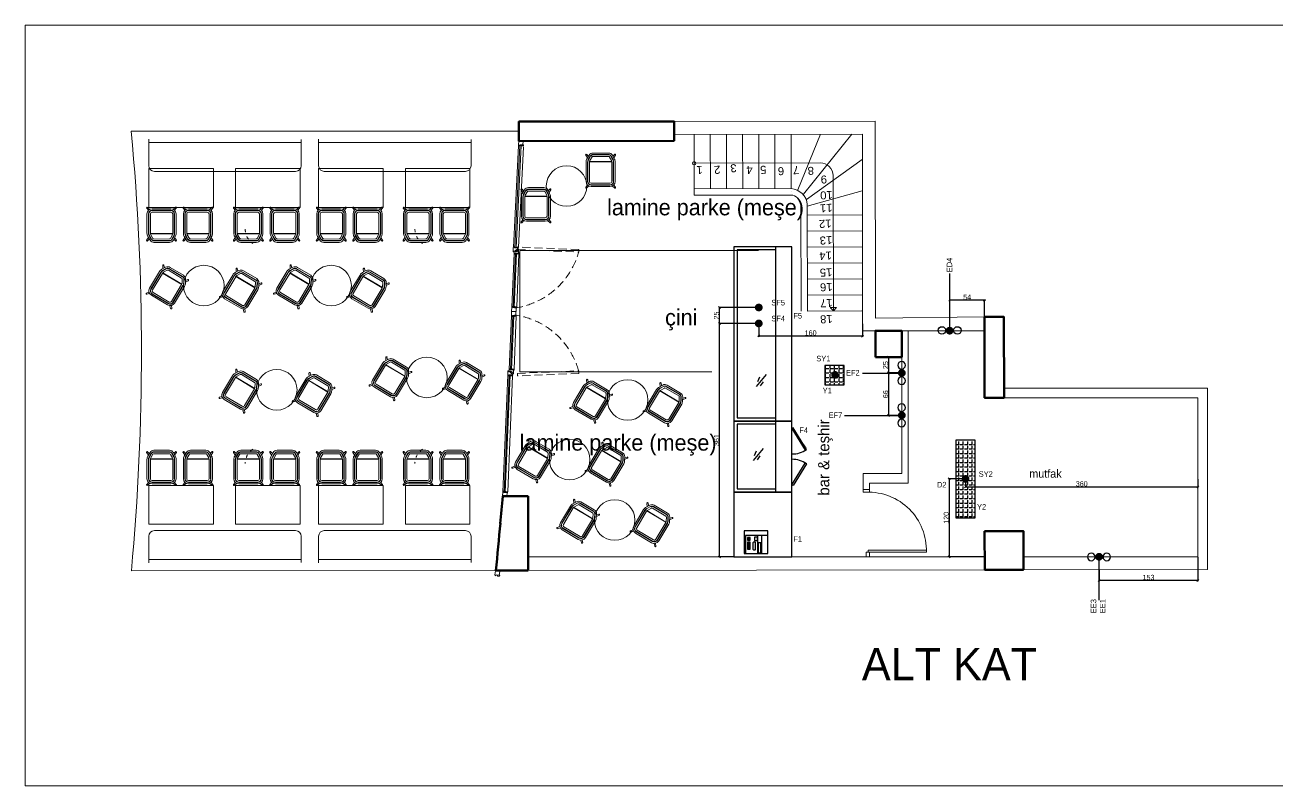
# Model space of a CAD drawing. Header units: millimetres. Extents: x 280 to 14881, y -4087 to -2041.
# Drawn here: x 10073 to 12012, y -3219 to -2041 of the extents above; entities that cross this region are included whole.
import ezdxf
from ezdxf.enums import TextEntityAlignment as Align

# ---------------------------------------------------------------- set-up
doc = ezdxf.new("R2010")
doc.units = ezdxf.units.MM
for name, pattern in [('ACAD_ISO03W100', [30, 12, -18]), ('ACAD_ISO07W100', [3.5, 0.5, -3]), ('DASHDOT', [25.4, 12.7, -6.35, 0, -6.35]), ('DASHED', [0.75, 0.5, -0.25])]:
    doc.linetypes.add(name, pattern=pattern)
doc.layers.get('Defpoints').update_dxf_attribs({"lineweight": 18})
for name, color, linetype, lineweight in [('dog-pen', 150, 'Continuous', 5), ('duvar2', 234, 'Continuous', 0), ('kapı açılış', 251, 'ACAD_ISO07W100', 0), ('kolon', 105, 'Continuous', 50), ('korkuluk', 34, 'Continuous', 5), ('merdiven', 8, 'Continuous', 5), ('merdiven izdüşüm', 8, 'ACAD_ISO03W100', 5), ('PAGE-MOBİLYA İNCE', 59, 'Continuous', 18), ('PAGE-MOBİLYA ORTA', 28, 'Continuous', 25), ('pen-gor', 4, 'Continuous', 5), ('YAZI', 9, 'Continuous', 18)]:
    doc.layers.add(name, color=color, linetype=linetype, lineweight=lineweight)
for name, color, linetype in [('S2000-002 Çizgi', 7, 'Continuous'), ('S2000-019 Su Tes İşaretler', 5, 'Continuous'), ('SIH', 4, 'Continuous'), ('SU', 152, 'Continuous'), ('wall', 4, 'Continuous')]:
    doc.layers.add(name, color=color, linetype=linetype)
doc.styles.add('DDG Dimensions', font='arial.ttf')
doc.styles.add('TAKSİM', font='GOTHIC.TTF', dxfattribs={"height": 20})
doc.dimstyles.new('OLCU50', dxfattribs={"dimtxt": 8, "dimasz": 3, "dimexe": 1.25, "dimexo": 0.625, "dimtad": 1, "dimdec": 0, "dimtxsty": 'Standard', "dimblk": 'OBLIQUE', "dimcen": 2.5, "dimclrd": 256, "dimclre": 251, "dimclrt": 25, "dimadec": 0, "dimazin": 0, "dimtfac": 1, "dimtdec": 0, "dimtmove": 0, "dimatfit": 3, "dimldrblk": 'OBLIQUE', "dimfxl": 1, "dimarcsym": 0})

# ---------------------------------------------------------------- blocks, each defined once
blk = doc.blocks.new('bar taburesi plan re')
at = {"color": 0, "linetype": 'ByBlock'}
for p, q in [((-23.6, 0.9), (-21.1, -2.3)), ((-19.3, -0.9, 11.1), (-22.1, 2.1)), ((13.7, 0), (-15.3, 0)), ((17.7, -0.8, 11), (20.6, 2.1)), ((22.1, 0.9), (19.5, -2.3)), ((-23.3, -8), (-23.3, -37.9)), ((-21, -8), (-21, -37.9)), ((-20.5, -8), (-20.5, -37.9)), ((-18, -8), (-18, -37.9)), ((13.7, -2.3), (-15.3, -2.3)), ((13.7, -2.8), (-15.3, -2.8)), ((13.7, -5.2), (-15.3, -5.2)), ((16.5, -38.2), (16.5, -8)), ((18.9, -38.2), (18.9, -8)), ((19.4, -38.2), (19.4, -8)), ((21.7, -38.2), (21.7, -8)), ((-18, -38.5), (16.4, -38.5)), ((-23.8, -48.6), (-21.1, -44.6)), ((-19.8, -47), (-22.3, -49.8)), ((-21.9, -43), (-18.6, -48.6)), ((-19.9, -41.9), (-16.6, -47.4)), ((-19.5, -41.6), (-16.2, -47.2)), ((-18, -38.9), (16.4, -38.9)), ((-17.3, -40.3), (-14, -45.9)), ((11.4, -46.7), (-12.5, -46.8)), ((11.4, -49.2), (-12.5, -49.2)), ((11.4, -49.7), (-12.5, -49.7)), ((11.4, -52), (-12.5, -52)), ((12.9, -45.8), (16, -40.2)), ((15.1, -47.1), (18.2, -41.5)), ((15.5, -47.3), (18.6, -41.7)), ((17.5, -48.4), (20.4, -43.1)), ((18.3, -47), (20.8, -49.8)), ((22.3, -48.6), (19.5, -44.7))]:
    blk.add_line(p, q, dxfattribs=at)
for centre, radius, start, end in [((-22.9, 1.5), 0.957, 38.086, 218.0835), ((-15.3, -8), 8, 90, 180), ((13.7, -8), 8, 0, 90), ((21.3, 1.5, 0), 0.954, 321.751, 141.9472), ((-15.3, -8), 5.71, 90, 180), ((-15.3, -8), 5.24, 90, 180), ((-15.3, -8), 2.75, 90, 180), ((13.7, -8), 5.71, 0, 90), ((13.7, -8), 5.24, 0, 90), ((13.7, -8), 2.75, 0, 90), ((-13.3, -37.9), 10, 180, 210.7222), ((-13.3, -37.9), 7.71, 180, 210.7222), ((-13.3, -37.9), 7.24, 180, 210.7222), ((-13.3, -37.9), 4.75, 180, 210.7222), ((11.7, -38.2), 4.75, 330.9098, 0), ((11.7, -38.2), 7.24, 330.9098, 0), ((11.7, -38.2), 7.71, 330.9098, 0), ((11.7, -38.2), 10, 330.9098, 0), ((-23, -49.2), 0.98, 145.311, 318.9999), ((-12.5, -45), 7, 210.7222, 270.024), ((-12.5, -45), 4.71, 210.7222, 270.024), ((-12.5, -45), 4.24, 210.7222, 270.024), ((-12.5, -45), 1.75, 210.7222, 270.024), ((11.4, -45), 1.75, 270.024, 330.9098), ((11.4, -45), 4.24, 270.024, 330.9098), ((11.4, -45), 4.71, 270.024, 330.9098), ((11.4, -45), 7, 270.024, 330.9098), ((21.5, -49.2), 0.98, 221.0001, 34.689)]:
    blk.add_arc(centre, radius, start, end, dxfattribs=at)
blk = doc.blocks.new('A$C290C7E64')
at = {"layer": 'S2000-002 Çizgi'}
for points in [[(0, 0), (35, 0), (35, 37), (0, 37)], [(7, 2), (35, 2), (35, 37), (7, 37)], [(9.6, 16), (14.7, 16), (14.7, 20.6), (9.6, 20.6)], [(18.6, 21.8), (33.8, 21.8), (33.8, 26), (18.6, 26)], [(10.3, 8.2), (11.3, 8.2), (11.3, 9.2), (10.3, 9.2)], [(10.3, 7.2), (11.3, 7.2), (11.3, 8.2), (10.3, 8.2)], [(10.3, 6.2), (11.3, 6.2), (11.3, 7.2), (10.3, 7.2)], [(10.3, 5.2), (11.3, 5.2), (11.3, 6.2), (10.3, 6.2)], [(11.3, 8.2), (12.3, 8.2), (12.3, 9.2), (11.3, 9.2)], [(11.3, 7.2), (12.3, 7.2), (12.3, 8.2), (11.3, 8.2)], [(11.3, 6.2), (12.3, 6.2), (12.3, 7.2), (11.3, 7.2)], [(11.3, 5.2), (12.3, 5.2), (12.3, 6.2), (11.3, 6.2)], [(12.3, 8.2), (13.3, 8.2), (13.3, 9.2), (12.3, 9.2)], [(12.3, 7.2), (13.3, 7.2), (13.3, 8.2), (12.3, 8.2)], [(12.3, 6.2), (13.3, 6.2), (13.3, 7.2), (12.3, 7.2)], [(12.3, 5.2), (13.3, 5.2), (13.3, 6.2), (12.3, 6.2)], [(13.3, 8.2), (14.3, 8.2), (14.3, 9.2), (13.3, 9.2)], [(13.3, 7.2), (14.3, 7.2), (14.3, 8.2), (13.3, 8.2)], [(13.3, 6.2), (14.3, 6.2), (14.3, 7.2), (13.3, 7.2)], [(13.3, 5.2), (14.3, 5.2), (14.3, 6.2), (13.3, 6.2)], [(17.4, 8.2), (18.4, 8.2), (18.4, 9.2), (17.4, 9.2)], [(17.4, 7.2), (18.4, 7.2), (18.4, 8.2), (17.4, 8.2)], [(17.4, 6.2), (18.4, 6.2), (18.4, 7.2), (17.4, 7.2)], [(17.4, 5.2), (18.4, 5.2), (18.4, 6.2), (17.4, 6.2)], [(18.4, 8.2), (19.4, 8.2), (19.4, 9.2), (18.4, 9.2)], [(18.4, 7.2), (19.4, 7.2), (19.4, 8.2), (18.4, 8.2)], [(18.4, 6.2), (19.4, 6.2), (19.4, 7.2), (18.4, 7.2)], [(18.4, 5.2), (19.4, 5.2), (19.4, 6.2), (18.4, 6.2)], [(19.4, 8.2), (20.4, 8.2), (20.4, 9.2), (19.4, 9.2)], [(19.4, 7.2), (20.4, 7.2), (20.4, 8.2), (19.4, 8.2)], [(19.4, 6.2), (20.4, 6.2), (20.4, 7.2), (19.4, 7.2)], [(19.4, 5.2), (20.4, 5.2), (20.4, 6.2), (19.4, 6.2)], [(20.4, 8.2), (21.4, 8.2), (21.4, 9.2), (20.4, 9.2)], [(20.4, 7.2), (21.4, 7.2), (21.4, 8.2), (20.4, 8.2)], [(20.4, 6.2), (21.4, 6.2), (21.4, 7.2), (20.4, 7.2)], [(20.4, 5.2), (21.4, 5.2), (21.4, 6.2), (20.4, 6.2)], [(21.4, 8.2), (22.4, 8.2), (22.4, 9.2), (21.4, 9.2)], [(21.4, 7.2), (22.4, 7.2), (22.4, 8.2), (21.4, 8.2)], [(21.4, 6.2), (22.4, 6.2), (22.4, 7.2), (21.4, 7.2)], [(21.4, 5.2), (22.4, 5.2), (22.4, 6.2), (21.4, 6.2)], [(22.4, 8.2), (23.4, 8.2), (23.4, 9.2), (22.4, 9.2)], [(22.4, 7.2), (23.4, 7.2), (23.4, 8.2), (22.4, 8.2)], [(22.4, 6.2), (23.4, 6.2), (23.4, 7.2), (22.4, 7.2)], [(22.4, 5.2), (23.4, 5.2), (23.4, 6.2), (22.4, 6.2)], [(23.4, 8.2), (24.4, 8.2), (24.4, 9.2), (23.4, 9.2)], [(23.4, 7.2), (24.4, 7.2), (24.4, 8.2), (23.4, 8.2)], [(23.4, 6.2), (24.4, 6.2), (24.4, 7.2), (23.4, 7.2)], [(23.4, 5.2), (24.4, 5.2), (24.4, 6.2), (23.4, 6.2)], [(24.4, 8.2), (25.4, 8.2), (25.4, 9.2), (24.4, 9.2)], [(24.4, 7.2), (25.4, 7.2), (25.4, 8.2), (24.4, 8.2)], [(24.4, 6.2), (25.4, 6.2), (25.4, 7.2), (24.4, 7.2)], [(24.4, 5.2), (25.4, 5.2), (25.4, 6.2), (24.4, 6.2)], [(25.4, 8.2), (26.4, 8.2), (26.4, 9.2), (25.4, 9.2)], [(25.4, 7.2), (26.4, 7.2), (26.4, 8.2), (25.4, 8.2)], [(25.4, 6.2), (26.4, 6.2), (26.4, 7.2), (25.4, 7.2)], [(25.4, 5.2), (26.4, 5.2), (26.4, 6.2), (25.4, 6.2)], [(26.4, 8.2), (27.4, 8.2), (27.4, 9.2), (26.4, 9.2)], [(26.4, 7.2), (27.4, 7.2), (27.4, 8.2), (26.4, 8.2)], [(26.4, 6.2), (27.4, 6.2), (27.4, 7.2), (26.4, 7.2)], [(26.4, 5.2), (27.4, 5.2), (27.4, 6.2), (26.4, 6.2)], [(27.4, 8.2), (28.4, 8.2), (28.4, 9.2), (27.4, 9.2)], [(27.4, 7.2), (28.4, 7.2), (28.4, 8.2), (27.4, 8.2)], [(27.4, 6.2), (28.4, 6.2), (28.4, 7.2), (27.4, 7.2)], [(27.4, 5.2), (28.4, 5.2), (28.4, 6.2), (27.4, 6.2)]]:
    blk.add_lwpolyline(points, close=True, dxfattribs=at)
for points in [[(7, 27.2), (35, 27.2)], [(7, 20.6), (35, 20.6)]]:
    blk.add_lwpolyline(points, dxfattribs=at)
blk.add_lwpolyline([(18.7, 13.6), (27.6, 13.6, 0.414214), (29.1, 15.1), (29.1, 16.4, 0.414214), (27.6, 17.9), (18.7, 17.9, 0.414214), (17.2, 16.4), (17.2, 15.1, 0.414214)], format="xyb", close=True, dxfattribs=at)
blk = doc.blocks.new('A$C7E7D3E18')
at = {"layer": 'SIH', "linetype": 'Continuous', "const_width": 6}
blk.add_lwpolyline([(3, 6, 1), (9, 6, 1)], format="xyb", close=True, dxfattribs=at)
blk = doc.blocks.new('A$C6E87713E')
at = {"layer": 'S2000-019 Su Tes İşaretler'}
for centre in [(5.9, 6.3), (29.9, 6.3)]:
    blk.add_circle(centre, 5.89, dxfattribs=at)
blk.add_blockref('A$C7E7D3E18', (11.9, 0))
blk = doc.blocks.new('_Oblique')
at = {"color": 0, "linetype": 'ByBlock', "lineweight": -2}
blk.add_line((-0.5, -0.5), (0.5, 0.5), dxfattribs=at)
blk = doc.blocks.new('*D67')
at = {"color": 251, "lineweight": -2, "transparency": 16777216}
for p, q in [((11208.7, -2503.4), (11208.7, -2523.5)), ((11369.1, -2503.4), (11369.1, -2523.5))]:
    blk.add_line(p, q, dxfattribs=at)
at = {"lineweight": -2, "transparency": 16777216}
blk.add_line((11208.7, -2522.2), (11369.1, -2522.2), dxfattribs=at)
at = {"layer": 'Defpoints', "color": 0, "transparency": 16777216}
for p in [(11208.7, -2502.8), (11369.1, -2502.8), (11369.1, -2522.2)]:
    blk.add_point(p, dxfattribs=at)
at = {"lineweight": -2, "transparency": 16777216, "xscale": 3, "yscale": 3, "zscale": 3, "rotation": 180}
blk.add_blockref('_Oblique', (11208.7, -2522.2), dxfattribs=at)
at = {"lineweight": -2, "transparency": 16777216, "xscale": 3, "yscale": 3, "zscale": 3}
blk.add_blockref('_Oblique', (11369.1, -2522.2), dxfattribs=at)
at = {"color": 25, "transparency": 16777216, "insert": (11288.9, -2517.6), "char_height": 8, "attachment_point": 5}
blk.add_mtext('160', dxfattribs=at)
blk = doc.blocks.new('*D68')
at = {"color": 251, "lineweight": -2, "transparency": 16777216}
for p, q in [((11205, -2502.8), (11146.7, -2502.8)), ((11169.4, -2863.9), (11146.7, -2863.9))]:
    blk.add_line(p, q, dxfattribs=at)
at = {"lineweight": -2, "transparency": 16777216}
blk.add_line((11147.9, -2863.9), (11147.9, -2502.8), dxfattribs=at)
at = {"layer": 'Defpoints', "color": 0, "transparency": 16777216}
for p in [(11147.9, -2502.8), (11205.7, -2502.8), (11170, -2863.9)]:
    blk.add_point(p, dxfattribs=at)
at = {"lineweight": -2, "transparency": 16777216, "xscale": 3, "yscale": 3, "zscale": 3}
for p, rotation in [((11147.9, -2502.8), 90), ((11147.9, -2863.9), 270)]:
    blk.add_blockref('_Oblique', p, dxfattribs=dict(at, rotation=rotation))
at = {"color": 25, "transparency": 16777216, "insert": (11143.3, -2683.4), "char_height": 8, "attachment_point": 5, "rotation": 90}
blk.add_mtext('361', dxfattribs=at)
blk = doc.blocks.new('*D69')
at = {"color": 251, "lineweight": -2, "transparency": 16777216}
for p, q in [((11211, -2478.1), (11146.7, -2478.1)), ((11205, -2502.8), (11146.7, -2502.8))]:
    blk.add_line(p, q, dxfattribs=at)
at = {"lineweight": -2, "transparency": 16777216}
blk.add_line((11147.9, -2502.8), (11147.9, -2478.1), dxfattribs=at)
at = {"layer": 'Defpoints', "color": 0, "transparency": 16777216}
for p in [(11147.9, -2478.1), (11211.7, -2478.1), (11205.7, -2502.8)]:
    blk.add_point(p, dxfattribs=at)
at = {"lineweight": -2, "transparency": 16777216, "xscale": 3, "yscale": 3, "zscale": 3}
for p, rotation in [((11147.9, -2478.1), 90), ((11147.9, -2502.8), 270)]:
    blk.add_blockref('_Oblique', p, dxfattribs=dict(at, rotation=rotation))
at = {"color": 25, "transparency": 16777216, "insert": (11143.3, -2490.5), "char_height": 8, "attachment_point": 5, "rotation": 90}
blk.add_mtext('25', dxfattribs=at)
blk = doc.blocks.new('*D73')
at = {"color": 251, "lineweight": -2, "transparency": 16777216}
for p, q in [((11504.1, -2492.7), (11504.1, -2465.7)), ((11558.1, -2513.4), (11558.1, -2465.7))]:
    blk.add_line(p, q, dxfattribs=at)
at = {"lineweight": -2, "transparency": 16777216}
blk.add_line((11558.1, -2467), (11504.1, -2467), dxfattribs=at)
at = {"layer": 'Defpoints', "color": 0, "transparency": 16777216}
for p in [(11504.1, -2467), (11504.1, -2493.3), (11558.1, -2514)]:
    blk.add_point(p, dxfattribs=at)
at = {"lineweight": -2, "transparency": 16777216, "xscale": 3, "yscale": 3, "zscale": 3, "rotation": 180}
blk.add_blockref('_Oblique', (11504.1, -2467), dxfattribs=at)
at = {"lineweight": -2, "transparency": 16777216, "xscale": 3, "yscale": 3, "zscale": 3}
blk.add_blockref('_Oblique', (11558.1, -2467), dxfattribs=at)
at = {"color": 25, "transparency": 16777216, "insert": (11531.1, -2462.3), "char_height": 8, "attachment_point": 5}
blk.add_mtext('54', dxfattribs=at)
blk = doc.blocks.new('*D74')
at = {"color": 251, "lineweight": -2, "transparency": 16777216}
for p, q in [((11888.2, -2864.6), (11888.2, -2901.8)), ((11735.3, -2884.5), (11735.3, -2901.8))]:
    blk.add_line(p, q, dxfattribs=at)
at = {"lineweight": -2, "transparency": 16777216}
blk.add_line((11888.2, -2900.6), (11735.3, -2900.6), dxfattribs=at)
at = {"layer": 'Defpoints', "color": 0, "transparency": 16777216}
for p in [(11888.2, -2863.9), (11735.3, -2883.9), (11735.3, -2900.6)]:
    blk.add_point(p, dxfattribs=at)
at = {"lineweight": -2, "transparency": 16777216, "xscale": 3, "yscale": 3, "zscale": 3, "rotation": 180}
blk.add_blockref('_Oblique', (11735.3, -2900.6), dxfattribs=at)
at = {"lineweight": -2, "transparency": 16777216, "xscale": 3, "yscale": 3, "zscale": 3}
blk.add_blockref('_Oblique', (11888.2, -2900.6), dxfattribs=at)
at = {"color": 25, "transparency": 16777216, "insert": (11811.8, -2896), "char_height": 8, "attachment_point": 5}
blk.add_mtext('153', dxfattribs=at)
blk = doc.blocks.new('*D75')
at = {"color": 251, "lineweight": -2, "transparency": 16777216}
for p, q in [((11528.1, -2743.5), (11502.3, -2743.5)), ((11557.6, -2863.9), (11502.3, -2863.9))]:
    blk.add_line(p, q, dxfattribs=at)
at = {"lineweight": -2, "transparency": 16777216}
blk.add_line((11503.5, -2743.5), (11503.5, -2863.9), dxfattribs=at)
at = {"layer": 'Defpoints', "color": 0, "transparency": 16777216}
for p in [(11528.7, -2743.5), (11503.5, -2863.9), (11558.2, -2863.9)]:
    blk.add_point(p, dxfattribs=at)
at = {"lineweight": -2, "transparency": 16777216, "xscale": 3, "yscale": 3, "zscale": 3}
for p, rotation in [((11503.5, -2743.5), 90), ((11503.5, -2863.9), 270)]:
    blk.add_blockref('_Oblique', p, dxfattribs=dict(at, rotation=rotation))
at = {"color": 25, "transparency": 16777216, "insert": (11498.9, -2803.7), "char_height": 8, "attachment_point": 5, "rotation": 90}
blk.add_mtext('120', dxfattribs=at)
blk = doc.blocks.new('*D76')
at = {"color": 251, "lineweight": -2, "transparency": 16777216}
for p, q in [((11528.7, -2744.1), (11528.7, -2757)), ((11888.2, -2744.1), (11888.2, -2757))]:
    blk.add_line(p, q, dxfattribs=at)
at = {"lineweight": -2, "transparency": 16777216}
blk.add_line((11528.7, -2755.7), (11888.2, -2755.7), dxfattribs=at)
at = {"layer": 'Defpoints', "color": 0, "transparency": 16777216}
for p in [(11528.7, -2743.5), (11888.2, -2743.5), (11888.2, -2755.7)]:
    blk.add_point(p, dxfattribs=at)
at = {"lineweight": -2, "transparency": 16777216, "xscale": 3, "yscale": 3, "zscale": 3, "rotation": 180}
blk.add_blockref('_Oblique', (11528.7, -2755.7), dxfattribs=at)
at = {"lineweight": -2, "transparency": 16777216, "xscale": 3, "yscale": 3, "zscale": 3}
blk.add_blockref('_Oblique', (11888.2, -2755.7), dxfattribs=at)
at = {"color": 25, "transparency": 16777216, "insert": (11708.5, -2751.1), "char_height": 8, "attachment_point": 5}
blk.add_mtext('360', dxfattribs=at)
blk = doc.blocks.new('*D77')
at = {"color": 251, "lineweight": -2, "transparency": 16777216}
for p, q in [((11429.4, -2555), (11408.3, -2555)), ((11429.4, -2579.5), (11408.3, -2579.5))]:
    blk.add_line(p, q, dxfattribs=at)
at = {"lineweight": -2, "transparency": 16777216}
blk.add_line((11409.5, -2555), (11409.5, -2579.5), dxfattribs=at)
at = {"layer": 'Defpoints', "color": 0, "transparency": 16777216}
for p in [(11430, -2555), (11409.5, -2579.5), (11430, -2579.5)]:
    blk.add_point(p, dxfattribs=at)
at = {"lineweight": -2, "transparency": 16777216, "xscale": 3, "yscale": 3, "zscale": 3}
for p, rotation in [((11409.5, -2555), 90), ((11409.5, -2579.5), 270)]:
    blk.add_blockref('_Oblique', p, dxfattribs=dict(at, rotation=rotation))
at = {"color": 25, "transparency": 16777216, "insert": (11404.9, -2567.3), "char_height": 8, "attachment_point": 5, "rotation": 90}
blk.add_mtext('25', dxfattribs=at)
blk = doc.blocks.new('*D78')
at = {"color": 251, "lineweight": -2, "transparency": 16777216}
for p, q in [((11429.4, -2579.5), (11408.3, -2579.5)), ((11429.4, -2645.1), (11408.3, -2645.1))]:
    blk.add_line(p, q, dxfattribs=at)
at = {"lineweight": -2, "transparency": 16777216}
blk.add_line((11409.5, -2579.5), (11409.5, -2645.1), dxfattribs=at)
at = {"layer": 'Defpoints', "color": 0, "transparency": 16777216}
for p in [(11430, -2579.5), (11409.5, -2645.1), (11430, -2645.1)]:
    blk.add_point(p, dxfattribs=at)
at = {"lineweight": -2, "transparency": 16777216, "xscale": 3, "yscale": 3, "zscale": 3}
for p, rotation in [((11409.5, -2579.5), 90), ((11409.5, -2645.1), 270)]:
    blk.add_blockref('_Oblique', p, dxfattribs=dict(at, rotation=rotation))
at = {"color": 25, "transparency": 16777216, "insert": (11404.9, -2612.3), "char_height": 8, "attachment_point": 5, "rotation": 90}
blk.add_mtext('66', dxfattribs=at)

msp = doc.modelspace()

# ---------------------------------------------------------------- hatches: boundary and pattern name
h = msp.add_hatch()
h.set_pattern_fill('ANGLE', color=256)
h.set_pattern_definition([(0, (9775.2905, -3256.851), (0, 6.985), [5.08, -1.905]), (90, (9775.2905, -3256.851), (-6.985, 4e-16), [5.08, -1.905])])
h.paths.add_polyline_path([(11340.748, -2567.851), (11310.748, -2567.851), (11310.748, -2597.851), (11340.748, -2597.851)])
h = msp.add_hatch()
h.set_pattern_fill('ANGLE', color=256, angle=90)
h.set_pattern_definition([(90, (12202.6936, -4338.931), (-6.985, 4e-16), [5.08, -1.905]), (180, (12202.6936, -4338.931), (-9e-16, -6.985), [5.08, -1.905])])
h.paths.add_polyline_path([(11513.694, -2803.474), (11543.694, -2803.474), (11543.694, -2683.474), (11513.694, -2683.474)])

# ---------------------------------------------------------------- linework, layer by layer
for p, q in [((11235.05, -2653.949), (11235.05, -2383.949)), ((11235.05, -2763.949), (11235.05, -2653.949))]:
    msp.add_line(p, q)
at = {"color": 4}
for p, q in [((11205.287, -2600.497), (11220.79, -2581.648)), ((11206.982, -2592.588), (11210.316, -2585.262)), ((11211.483, -2599.415), (11215.818, -2593.088)), ((11200.332, -2715.084), (11215.834, -2696.234)), ((11202.026, -2707.175), (11205.36, -2699.848)), ((11206.527, -2714.002), (11210.862, -2707.674))]:
    msp.add_line(p, q, dxfattribs=at)
for points in [[(11170.05, -2653.949), (11260.05, -2653.949), (11260.05, -2383.949), (11170.05, -2383.949)], [(11310.748, -2597.851), (11340.748, -2597.851), (11340.748, -2567.851), (11310.748, -2567.851)], [(11170.05, -2763.949), (11260.05, -2763.949), (11260.05, -2653.949), (11170.05, -2653.949)], [(11543.694, -2803.474), (11543.694, -2683.474), (11513.694, -2683.474), (11513.694, -2803.474)], [(11170.05, -2863.949), (11260.05, -2863.949), (11260.05, -2763.949), (11170.05, -2763.949)]]:
    msp.add_lwpolyline(points, close=True)
for points in [[(11235.05, -2388.949), (11175.05, -2388.949), (11175.05, -2648.949), (11235.05, -2648.949)], [(11235.05, -2658.949), (11175.05, -2658.949), (11175.05, -2758.949), (11235.05, -2758.949)]]:
    msp.add_lwpolyline(points, dxfattribs=at)
at = {"layer": 'dog-pen'}
for points in [[(10840.787, -2227.227), (10838.989, -2227.15), (10831.187, -2385.745), (10832.986, -2385.822)], [(10830.327, -2477.837), (10828.529, -2477.76), (10832.105, -2394.236), (10833.903, -2394.313)], [(10829.771, -2490.825), (10827.973, -2490.748), (10824.397, -2574.271), (10826.195, -2574.348)], [(10816.373, -2764.078), (10814.575, -2764.001), (10822.335, -2582.691), (10824.133, -2582.768)]]:
    msp.add_lwpolyline(points, close=True, dxfattribs=at)
for points in [[(10843.697, -2226.564), (10843.962, -2220.37), (10843.263, -2220.34), (10843.263, -2220.34), (10842.463, -2220.306), (10842.463, -2220.306), (10842.164, -2220.293), (10842.164, -2220.293), (10840.965, -2220.242), (10840.965, -2220.242), (10838.767, -2220.148), (10838.767, -2220.148), (10837.568, -2220.096), (10837.151, -2220.479), (10836.877, -2226.873)], [(10843.962, -2220.37), (10843.697, -2226.564), (10838.701, -2226.351), (10838.641, -2227.749), (10838.433, -2227.94), (10837.834, -2227.915), (10837.077, -2226.882), (10836.877, -2226.873), (10837.019, -2223.576)], [(10843.718, -2226.065), (10844.218, -2226.086), (10844.505, -2226.399), (10844.449, -2227.692), (10841.531, -2228.067), (10841.344, -2227.759), (10841.044, -2227.746), (10841.099, -2226.453)], [(10835.346, -2388.67), (10835.453, -2386.172), (10830.457, -2385.958), (10830.517, -2384.559), (10830.326, -2384.351), (10829.726, -2384.325), (10828.884, -2385.29), (10828.684, -2385.282), (10828.543, -2388.579)], [(10829.726, -2384.325), (10830.326, -2384.351)], [(10835.431, -2386.672), (10835.931, -2386.693), (10836.243, -2386.406), (10836.299, -2385.113), (10833.423, -2384.49), (10833.21, -2384.781), (10832.91, -2384.768), (10832.855, -2386.061)], [(10835.453, -2386.172), (10835.346, -2388.67), (10834.646, -2388.64), (10834.663, -2388.24), (10833.864, -2388.206), (10833.847, -2388.606), (10833.547, -2388.593), (10833.513, -2389.392), (10832.314, -2389.341), (10832.254, -2390.739), (10830.056, -2390.645), (10829.992, -2392.144), (10828.793, -2392.093), (10828.411, -2391.676), (10828.684, -2385.282)], [(10835.48, -2387.875), (10835.394, -2389.873), (10835.48, -2387.875), (10836.679, -2387.926), (10837.061, -2388.343), (10836.813, -2394.138), (10831.818, -2393.924), (10831.758, -2395.322), (10831.549, -2395.514), (10830.95, -2395.488), (10830.193, -2394.455), (10829.994, -2394.446), (10830.135, -2391.149), (10832.224, -2391.239), (10832.198, -2391.838), (10832.707, -2391.86), (10832.797, -2389.762), (10833.696, -2389.8), (10833.683, -2390.1), (10833.883, -2390.108), (10833.834, -2391.243), (10835.033, -2391.294), (10835.082, -2390.16), (10835.281, -2390.168), (10835.294, -2389.869), (10835.394, -2389.873)], [(10836.834, -2393.638), (10837.334, -2393.659), (10837.621, -2393.972), (10837.566, -2395.265), (10834.647, -2395.64), (10834.46, -2395.332), (10834.16, -2395.319), (10834.215, -2394.026)], [(10826.443, -2477.37), (10826.643, -2477.379), (10827.485, -2476.414), (10828.085, -2476.439), (10828.276, -2476.648), (10828.216, -2478.047), (10833.212, -2478.26), (10832.963, -2484.055), (10832.547, -2484.438), (10826.153, -2484.164), (10826.443, -2477.37)], [(10833.19, -2478.76), (10833.69, -2478.781), (10834.002, -2478.494), (10834.058, -2477.202), (10831.182, -2476.578), (10830.969, -2476.869), (10830.669, -2476.856), (10830.614, -2478.149)], [(10825.862, -2490.958), (10826.062, -2490.966), (10826.818, -2492), (10827.417, -2492.025), (10827.626, -2491.834), (10827.686, -2490.435), (10832.681, -2490.649), (10832.929, -2484.854), (10832.547, -2484.438), (10826.153, -2484.164), (10825.862, -2490.958)], [(10832.703, -2490.15), (10833.202, -2490.171), (10833.489, -2490.483), (10833.434, -2491.776), (10830.515, -2492.152), (10830.328, -2491.844), (10830.028, -2491.831), (10830.084, -2490.538)], [(10827.043, -2582.592), (10827.15, -2580.094), (10826.451, -2580.064), (10826.434, -2580.464), (10825.634, -2580.43), (10825.652, -2580.03), (10825.352, -2580.017), (10825.386, -2579.218), (10824.187, -2579.167), (10824.247, -2577.768), (10822.049, -2577.674), (10822.113, -2576.175), (10820.914, -2576.124), (10820.498, -2576.507), (10820.224, -2582.901)], [(10827.216, -2580.898), (10827.301, -2578.9), (10827.216, -2580.898), (10828.415, -2580.949), (10828.832, -2580.567), (10829.08, -2574.772), (10824.084, -2574.558), (10824.144, -2573.159), (10823.953, -2572.951), (10823.353, -2572.925), (10822.511, -2573.89), (10822.312, -2573.882), (10822.17, -2577.179), (10824.259, -2577.268), (10824.285, -2576.669), (10824.794, -2576.69), (10824.704, -2578.789), (10825.603, -2578.827), (10825.616, -2578.527), (10825.816, -2578.536), (10825.864, -2577.402), (10827.063, -2577.453), (10827.015, -2578.587), (10827.214, -2578.596), (10827.202, -2578.895), (10827.301, -2578.9)], [(10829.058, -2575.272), (10829.558, -2575.293), (10829.87, -2575.006), (10829.926, -2573.713), (10827.05, -2573.09), (10826.837, -2573.381), (10826.537, -2573.368), (10826.482, -2574.661)], [(10827.15, -2580.094), (10827.043, -2582.592), (10822.048, -2582.378), (10821.988, -2583.777), (10821.78, -2583.968), (10821.18, -2583.943), (10820.424, -2582.909), (10820.224, -2582.901), (10820.365, -2579.604)], [(10821.18, -2583.943), (10821.78, -2583.968)], [(10827.065, -2582.093), (10827.564, -2582.114), (10827.851, -2582.426), (10827.796, -2583.719), (10824.877, -2584.095), (10824.69, -2583.787), (10824.39, -2583.774), (10824.446, -2582.481)], [(10819.257, -2764.501), (10818.992, -2770.696), (10818.293, -2770.666), (10818.293, -2770.666), (10817.494, -2770.632), (10817.494, -2770.632), (10817.194, -2770.619), (10817.194, -2770.619), (10815.995, -2770.567), (10815.995, -2770.567), (10813.797, -2770.473), (10813.797, -2770.473), (10812.598, -2770.422), (10812.216, -2770.005), (10812.489, -2763.611)], [(10818.992, -2770.696), (10819.257, -2764.501), (10814.262, -2764.288), (10814.322, -2762.889), (10814.131, -2762.681), (10813.531, -2762.655), (10812.689, -2763.62), (10812.489, -2763.611), (10812.348, -2766.908)], [(10819.236, -2765.001), (10819.736, -2765.022), (10820.048, -2764.736), (10820.103, -2763.443), (10817.228, -2762.819), (10817.015, -2763.11), (10816.715, -2763.097), (10816.66, -2764.39)], [(10806.968, -2892.642), (10808.028, -2886.534), (10807.338, -2886.414), (10807.338, -2886.414), (10806.55, -2886.277), (10806.55, -2886.277), (10806.254, -2886.226), (10806.254, -2886.226), (10805.072, -2886.021), (10805.072, -2886.021), (10802.904, -2885.645), (10802.904, -2885.645), (10801.722, -2885.44), (10801.26, -2885.766), (10800.166, -2892.072)], [(10808.028, -2886.534), (10806.968, -2892.642), (10802.042, -2891.788), (10801.803, -2893.167), (10801.571, -2893.33), (10800.98, -2893.228), (10800.363, -2892.106), (10800.166, -2892.072), (10800.73, -2888.82)], [(10807.054, -2892.15), (10807.547, -2892.235), (10807.791, -2892.582), (10807.57, -2893.857), (10804.627, -2893.854), (10804.481, -2893.525), (10804.186, -2893.473), (10804.407, -2892.198)]]:
    msp.add_lwpolyline(points, dxfattribs=at)
at = {"layer": 'duvar2'}
for p, q in [((11077.529, -2190.139), (11388.817, -2189.586)), ((11388.817, -2189.586), (11389.25, -2494.429)), ((10837.553, -2205.381), (10237.553, -2205.381)), ((11369.057, -2209.62), (11369.057, -2513.984)), ((11389.25, -2494.429), (11558.018, -2492.803)), ((11369.057, -2513.984), (11558.052, -2513.984)), ((11430.05, -2734.984), (11430.05, -2513.984)), ((11430.05, -2513.984), (11440.05, -2513.984)), ((11440.05, -2513.984), (11440.05, -2749.984)), ((11903.222, -2602.802), (11588.222, -2602.802)), ((11888.222, -2617.802), (11888.222, -2863.949)), ((11430.05, -2734.984), (11370.05, -2734.984)), ((11370.05, -2734.984), (11370.05, -2759.984)), ((11380.05, -2749.984), (11440.05, -2749.984)), ((11380.05, -2759.984), (11380.05, -2749.984)), ((11370.05, -2759.984), (11380.05, -2759.984)), ((11558.206, -2863.949), (10851.687, -2863.949)), ((11888.222, -2863.949), (11618.222, -2863.949)), ((10237.553, -2885.543), (10826.722, -2885.399)), ((11558.255, -2884.186), (10851.722, -2885.358)), ((11207.994, -2884.574), (11207.994, -2884.743))]:
    msp.add_line(p, q, dxfattribs=at)
msp.add_lwpolyline([(10073.187, -2040.894), (14881.478, -2040.894), (14881.478, -3218.739), (10073.187, -3218.739)], close=True, dxfattribs=at)
for points in [[(11077.561, -2210.139), (11369.057, -2209.62)], [(11136.145, -2577.502), (10838.707, -2577.502), (10838.707, -2390.136), (11207.994, -2390.136), (11207.994, -2390.136)], [(11618.255, -2884.088), (11903.222, -2883.639), (11903.222, -2602.802)], [(11888.222, -2617.802), (11588.222, -2617.802)]]:
    msp.add_lwpolyline(points, dxfattribs=at)
for centre in [(10911.263, -2290.074), (10349.791, -2444.183), (10546.808, -2444.183), (10694.976, -2586.324), (10462.713, -2605.533), (11005.729, -2621.27), (10915.986, -2713.575), (10985.653, -2807.113)]:
    msp.add_circle(centre, 31.419, dxfattribs=at)
msp.add_arc((6562.271, -2546.356), 3691.065, 354.727428, 5.300463, dxfattribs=at)
at = {"layer": 'kapı açılış', "linetype": 'DASHED', "ltscale": 25}
for points in [[(10835.216, -2384.46), (10835.045, -2388.457), (10929.958, -2392.52), (10930.129, -2388.524)], [(10835.216, -2584.141), (10835.045, -2580.145), (10929.958, -2576.081), (10930.129, -2580.078)]]:
    msp.add_lwpolyline(points, close=True, dxfattribs=at)
for centre, start, end in [((10813.854, -2359.519), 278.247933, 344.133013), ((10813.854, -2609.082), 15.866987, 81.752067)]:
    msp.add_arc(centre, 120.703, start, end, dxfattribs=at)
at = {"layer": 'kolon'}
for p, q in [((10812.598, -2770.422), (10851.534, -2770.358)), ((10851.534, -2770.358), (10851.722, -2885.358)), ((10851.534, -2770.358), (10851.722, -2885.358)), ((10851.722, -2885.358), (10801.722, -2885.44))]:
    msp.add_line(p, q, dxfattribs=at)
msp.add_lwpolyline([(10837.578, -2220.38), (11077.578, -2219.988), (11077.528, -2189.988), (10837.529, -2190.381), (10837.578, -2220.38)], dxfattribs=at)
for points in [[(11558.018, -2492.803), (11588.018, -2492.753), (11588.222, -2617.802), (11558.222, -2617.802)], [(11389.057, -2554.984), (11430.05, -2554.984), (11430.05, -2513.984), (11389.057, -2513.984)], [(11558.157, -2824.186), (11618.157, -2824.088), (11618.255, -2884.088), (11558.255, -2884.186)]]:
    msp.add_lwpolyline(points, close=True, dxfattribs=at)
for centre, radius, start, end in [((5118.083, -2266.237), 5716.791, 354.515526, 354.940301), ((6783.715, -2463.215), 4040.13, 354.001194, 355.051173)]:
    msp.add_arc(centre, radius, start, end, dxfattribs=at)
at = {"layer": 'korkuluk'}
for p, q in [((11258.744, -2294.107), (11108.745, -2294.367)), ((11108.745, -2294.367), (11108.762, -2304.367)), ((11258.762, -2304.107), (11108.762, -2304.367))]:
    msp.add_line(p, q, dxfattribs=at)
for points in [[(11274.072, -2483.634), (11273.787, -2318.837)], [(11284.072, -2483.617), (11283.786, -2318.81)]]:
    msp.add_lwpolyline(points, dxfattribs=at)
for major_axis in [(16.913, 0.953), (26.897, 1.516)]:
    msp.add_ellipse((11256.914, -2320.735), major_axis=major_axis, ratio=0.99062219, start_param=0.01446574, end_param=1.44702582, dxfattribs=at)
at = {"layer": 'merdiven'}
for p, q in [((11108.745, -2294.367), (11108.599, -2210.07)), ((11133.745, -2294.324), (11133.599, -2210.027)), ((11158.744, -2294.28), (11158.599, -2209.984)), ((11183.744, -2294.237), (11183.599, -2209.941)), ((11208.744, -2294.194), (11208.599, -2209.897)), ((11233.744, -2294.151), (11233.599, -2209.854)), ((11258.744, -2294.107), (11258.599, -2209.811)), ((11269.07, -2296.197), (11304.079, -2209.686)), ((11277.939, -2302.844), (11352.775, -2209.552)), ((11108.676, -2254.802), (11303.674, -2254.266)), ((11282.539, -2311.032), (11368.664, -2249.218)), ((11324.07, -2483.507), (11323.708, -2274.024)), ((11258.753, -2299.084), (11258.753, -2298.969)), ((11283.791, -2321.415), (11368.747, -2297.493)), ((11368.812, -2334.786), (11283.814, -2335.02)), ((11368.855, -2359.552), (11283.857, -2359.786)), ((11368.898, -2384.319), (11283.9, -2384.552)), ((11368.94, -2409.085), (11283.943, -2409.318)), ((11368.983, -2433.851), (11283.986, -2434.085)), ((11369.026, -2458.617), (11284.029, -2458.851)), ((11319.1, -2478.064), (11329.021, -2478.047)), ((11324.07, -2483.507), (11319.1, -2478.064)), ((11324.07, -2483.507), (11329.021, -2478.047)), ((11368.194, -2483.386), (11284.072, -2483.617))]:
    msp.add_line(p, q, dxfattribs=at)
msp.add_circle((11108.676, -2254.802), 2.691, dxfattribs=at)
msp.add_ellipse((11303.709, -2274.079), major_axis=(19.968, 1.126), ratio=0.99062219, start_param=6.22911623, end_param=7.79991256, dxfattribs=at)
at = {"layer": 'merdiven izdüşüm', "ltscale": 0.4}
for centre, start, end in [((10441.274, -2356.711), 180, 235.138429), ((10703.94, -2356.711), 180, 235.138429), ((10441.274, -2719.798), 124.861571, 180), ((10703.94, -2719.798), 124.861571, 180)]:
    msp.add_arc(centre, 27.384, start, end, dxfattribs=at)
at = {"layer": 'PAGE-MOBİLYA İNCE', "lineweight": 13}
for p, q in [((10264.738, -2222.477), (10264.745, -2217.483)), ((10264.738, -2222.477), (10264.738, -2258.648)), ((10264.738, -2222.477), (10500.738, -2222.747)), ((10500.738, -2222.747), (10500.738, -2217.818)), ((10500.738, -2258.648), (10500.738, -2222.747)), ((10527.404, -2222.477), (10527.411, -2217.483)), ((10527.404, -2222.477), (10527.404, -2258.648)), ((10527.404, -2222.477), (10763.404, -2222.747)), ((10763.404, -2222.747), (10763.404, -2217.818)), ((10763.404, -2258.648), (10763.404, -2222.747)), ((10273.567, -2267.477), (10491.908, -2267.477)), ((10536.233, -2267.477), (10754.574, -2267.477)), ((11370.05, -2763.999), (11380.05, -2763.999)), ((10273.567, -2823.438), (10491.908, -2823.438)), ((10536.233, -2823.438), (10754.574, -2823.438)), ((10264.738, -2868.438), (10264.738, -2832.268)), ((10500.738, -2832.268), (10500.738, -2868.168)), ((10527.404, -2868.438), (10527.404, -2832.268)), ((10763.404, -2832.268), (10763.404, -2868.168)), ((10264.738, -2868.438), (10500.738, -2868.168)), ((10264.738, -2868.438), (10264.745, -2873.433)), ((10500.738, -2868.168), (10500.738, -2873.097)), ((10527.404, -2868.438), (10763.404, -2868.168)), ((10527.404, -2868.438), (10527.411, -2873.433)), ((10763.404, -2868.168), (10763.404, -2873.097)), ((11375.05, -2856.949), (11375.05, -2863.949)), ((11378.05, -2856.949), (11375.05, -2856.949)), ((11468.05, -2853.949), (11378.05, -2853.949)), ((11378.05, -2853.949), (11378.05, -2856.949)), ((11378.05, -2856.949), (11468.05, -2856.949)), ((11380.05, -2856.949), (11380.05, -2863.949)), ((11468.05, -2856.949), (11468.05, -2853.949))]:
    msp.add_line(p, q, dxfattribs=at)
msp.add_lwpolyline([(11370.05, -2763.999), (11380.05, -2763.999), (11380.05, -2759.984), (11370.05, -2759.984)], close=True, dxfattribs=at)
for centre, radius, start, end in [((10273.567, -2258.648), 8.829, 180, 270), ((10491.908, -2258.648), 8.829, 270, 0), ((10536.233, -2258.648), 8.829, 180, 270), ((10754.574, -2258.648), 8.829, 270, 0), ((11378.05, -2853.949), 90, 358.089787, 91.910213), ((10273.567, -2832.268), 8.829, 90, 180), ((10491.908, -2832.268), 8.829, 0, 90), ((10536.233, -2832.268), 8.829, 90, 180), ((10754.574, -2832.268), 8.829, 0, 90)]:
    msp.add_arc(centre, radius, start, end, dxfattribs=at)
at = {"layer": 'PAGE-MOBİLYA ORTA', "lineweight": 5}
for p, q in [((10264.738, -2263.07), (10364.738, -2263.07)), ((10264.738, -2323.07), (10264.738, -2263.07)), ((10364.738, -2263.07), (10364.738, -2323.07)), ((10399.04, -2263.07), (10499.04, -2263.07)), ((10399.04, -2323.07), (10399.04, -2263.07)), ((10499.04, -2263.07), (10499.04, -2323.07)), ((10527.404, -2263.07), (10627.404, -2263.07)), ((10527.404, -2323.07), (10527.404, -2263.07)), ((10627.404, -2263.07), (10627.404, -2323.07)), ((10661.706, -2263.07), (10761.706, -2263.07)), ((10661.706, -2323.07), (10661.706, -2263.07)), ((10761.706, -2263.07), (10761.706, -2323.07)), ((10364.738, -2323.07), (10264.738, -2323.07)), ((10499.04, -2323.07), (10399.04, -2323.07)), ((10627.404, -2323.07), (10527.404, -2323.07)), ((10761.706, -2323.07), (10661.706, -2323.07)), ((10364.738, -2753.438), (10264.738, -2753.438)), ((10264.738, -2753.438), (10264.738, -2813.438)), ((10364.738, -2813.438), (10364.738, -2753.438)), ((10499.04, -2753.438), (10399.04, -2753.438)), ((10399.04, -2753.438), (10399.04, -2813.438)), ((10499.04, -2813.438), (10499.04, -2753.438)), ((10627.404, -2753.438), (10527.404, -2753.438)), ((10527.404, -2753.438), (10527.404, -2813.438)), ((10627.404, -2813.438), (10627.404, -2753.438)), ((10761.706, -2753.438), (10661.706, -2753.438)), ((10661.706, -2753.438), (10661.706, -2813.438)), ((10761.706, -2813.438), (10761.706, -2753.438)), ((10264.738, -2813.438), (10364.738, -2813.438)), ((10399.04, -2813.438), (10499.04, -2813.438)), ((10527.404, -2813.438), (10627.404, -2813.438)), ((10661.706, -2813.438), (10761.706, -2813.438))]:
    msp.add_line(p, q, dxfattribs=at)
at = {"layer": 'pen-gor', "ltscale": 500}
for p, q in [((10836.878, -2227.36), (10829.102, -2385.355)), ((10844.382, -2229.564), (10836.716, -2385.187)), ((10826.443, -2477.37), (10829.994, -2394.446)), ((10834.058, -2477.202), (10837.566, -2395.265)), ((10825.862, -2490.958), (10822.312, -2573.882)), ((10833.434, -2491.776), (10829.926, -2573.713)), ((10812.489, -2763.611), (10820.224, -2582.901)), ((10820.103, -2763.443), (10827.796, -2583.719))]:
    msp.add_line(p, q, dxfattribs=at)
at = {"layer": 'S2000-002 Çizgi'}
for points in [[(11282.445, -2697.98), (11261.805, -2664.328), (11260.05, -2665.404), (11280.689, -2699.057)], [(11282.445, -2719.995), (11261.805, -2753.648), (11260.05, -2752.571), (11280.689, -2718.918)]]:
    msp.add_lwpolyline(points, close=True, dxfattribs=at)
at = {"layer": 'S2000-002 Çizgi', "const_width": 0.343}
for points in [[(11281.264, -2696.055), (11282.395, -2695.361), (11279.43, -2690.527), (11278.671, -2689.289)], [(11281.264, -2721.921), (11282.395, -2722.615), (11279.43, -2727.449), (11278.671, -2728.687)]]:
    msp.add_lwpolyline(points, dxfattribs=at)
at = {"layer": 'S2000-002 Çizgi'}
for centre, start, end in [((11260.05, -2665.404), 270, 304.511605), ((11260.05, -2752.571), 55.488395, 90)]:
    msp.add_arc(centre, 39.478, start, end, dxfattribs=at)
at = {"layer": 'SU'}
for p, q in [((11504.052, -2425.273), (11504.052, -2513.984)), ((11369.183, -2579.518), (11430.05, -2579.518)), ((11341.338, -2645.076), (11430.05, -2645.076)), ((11735.33, -2931.368), (11735.33, -2863.949))]:
    msp.add_line(p, q, dxfattribs=at)

# ---------------------------------------------------------------- block references
at = {"extrusion": (0, 0, -1), "zscale": -1, "rotation": 180}
for p in [(-11202.669, -2472.121), (-11202.669, -2496.789), (-11320.736, -2576.478), (-11522.694, -2737.474)]:
    msp.add_blockref('A$C7E7D3E18', p, dxfattribs=at)
at = {"layer": 'PAGE-MOBİLYA İNCE', "lineweight": 13, "xscale": -1}
for p, rotation in [((10964.674, -2290.966), 180), ((10864.583, -2344.578), 180), ((10281.787, -2467.098), 149.2005759385308), ((10395.213, -2472.297), 149.2005759385308), ((10478.803, -2467.098), 149.2005759385308), ((10592.229, -2472.297), 149.2005759385308), ((10626.971, -2609.239), 149.2005759385308), ((10740.397, -2614.438), 149.2005759385308), ((10394.708, -2628.448), 149.2005759385308), ((10508.134, -2633.647), 149.2005759385308), ((10937.725, -2644.184), 149.2005759385308), ((11051.15, -2649.384), 149.2005759385308), ((10847.981, -2736.489), 149.2005759385308), ((10961.407, -2741.689), 149.2005759385308), ((10285.183, -2751.214), 180), ((10341.523, -2751.214), 180), ((10419.485, -2751.214), 180), ((10475.825, -2751.214), 180), ((10547.849, -2751.214), 180), ((10604.189, -2751.214), 180), ((10682.151, -2751.214), 180), ((10738.491, -2751.214), 180), ((10917.649, -2830.028), 149.2005759385308), ((11031.075, -2835.227), 149.2005759385308)]:
    msp.add_blockref('bar taburesi plan re', p, dxfattribs=dict(at, rotation=rotation))
at = {"layer": 'PAGE-MOBİLYA İNCE', "lineweight": 13}
for p in [(10285.183, -2325.295), (10341.523, -2325.295), (10419.485, -2325.295), (10475.825, -2325.295), (10547.849, -2325.295), (10604.189, -2325.295), (10682.151, -2325.295), (10738.491, -2325.295)]:
    msp.add_blockref('bar taburesi plan re', p, dxfattribs=at)
at = {"layer": 'S2000-002 Çizgi', "rotation": 270}
msp.add_blockref('A$C290C7E64', (11185.895, -2824.036), dxfattribs=at)
at = {"layer": 'wall', "color": 0, "linetype": 'DASHDOT'}
msp.add_blockref('A$C6E87713E', (11486.103, -2519.984), dxfattribs=at)
at = {"layer": 'wall', "color": 0, "linetype": 'DASHDOT', "xscale": -1}
for p, rotation in [((11436.05, -2561.569), 90), ((11436.05, -2627.126), 90), ((11717.38, -2857.949), 180)]:
    msp.add_blockref('A$C6E87713E', p, dxfattribs=dict(at, rotation=rotation))

# ---------------------------------------------------------------- texts
at = {"style": 'TAKSİM'}
for s, p in [('F5', (11268.903, -2495.183)), ('Y1', (11314.596, -2611.047)), ('F4', (11278.131, -2672.453)), ('D2', (11491.808, -2756.73)), ('Y2', (11553.517, -2791.01)), ('F1', (11268.903, -2840.737))]:
    msp.add_text(s, height=8.64, dxfattribs=at).set_placement(p, align=Align.CENTER)
msp.add_text('bar & teşhir', height=17.28, rotation=90, dxfattribs=at).set_placement((11317.843, -2710.247), align=Align.CENTER)
at = {"layer": 'duvar2', "attachment_point": 1}
for s, insert, char_height, width in [('lamine parke (meşe)', (10973.913, -2310.458), 25, 336.53078), ('çini', (11063.639, -2480.863), 25, 577.31789), ('lamine parke (meşe)', (10838.643, -2674.671), 25, 325.03458), ('{\\fBankGothic Lt BT|b0|i0|c162|p34;mutfak}', (11627.234, -2729.008), 12.5, 271.81988), ('{\\fBankGothic Lt BT|b0|i0|c162|p34;ALT KAT}', (11368.199, -3005.158), 50, 577.31789)]:
    msp.add_mtext(s, dxfattribs=dict(at, insert=insert, char_height=char_height, width=width))
at = {"layer": 'SU', "style": 'TAKSİM'}
for s, p in [('ED4', (11507.973, -2423.425)), ('EE3', (11731.001, -2951.285)), ('EE1', (11745.172, -2951.285))]:
    msp.add_text(s, height=8.64, rotation=90, dxfattribs=at).set_placement(p)
for s, p in [('SF5', (11228.026, -2474.904)), ('SF4', (11228.026, -2499.573)), ('SY1', (11297.74, -2561.484)), ('EF2', (11343.541, -2583.439)), ('EF7', (11316.689, -2648.996)), ('SY2', (11549.051, -2740.258))]:
    msp.add_text(s, height=8.64, dxfattribs=at).set_placement(p)
at = {"layer": 'YAZI', "style": 'DDG Dimensions', "oblique": 0.00065, "width": 1.009467}
for s, height, p in [('1', 12.383, (11121.627, -2258.757)), ('2', 12.383, (11148.909, -2258.587)), ('3', 12.383, (11174.032, -2256.105)), ('4', 12.383, (11198.988, -2258.546)), ('5', 12.383, (11220.193, -2258.481)), ('6', 12.383, (11247.542, -2260.615)), ('7', 12.383, (11270.842, -2259.021)), ('8', 12.383, (11293.677, -2260.166)), ('9', 12.383, (11313.884, -2273.571)), ('10', 12.3828, (11322.797, -2297.527)), ('11', 12.3828, (11322.378, -2317.404)), ('12', 12.3828, (11320.909, -2341.725)), ('13', 12.3828, (11322.085, -2367.405)), ('14', 12.3828, (11321.415, -2391.221)), ('15', 12.3828, (11322.16, -2417.091)), ('16', 12.3828, (11322.524, -2439.867)), ('17', 12.3828, (11322.575, -2464.633)), ('18', 12.3828, (11322.644, -2489.398))]:
    msp.add_text(s, height=height, rotation=183.192163, dxfattribs=at).set_placement(p)

# ---------------------------------------------------------------- dimensions: what is measured, and where the dimension line sits
for base, p1, p2, picture, middle in [((11504.052, -2466.961), (11558.052, -2513.984), (11504.052, -2493.323), '*D73', (11531.052, -2462.336)), ((11369.057, -2522.214), (11208.669, -2502.789), (11369.057, -2502.789), '*D67', (11288.863, -2517.589)), ((11888.222, -2755.721), (11528.694, -2743.474), (11888.222, -2743.474), '*D76', (11708.458, -2751.096)), ((11735.33, -2900.597), (11888.222, -2863.949), (11735.33, -2883.904), '*D74', (11811.776, -2895.972))]:
    dim = msp.add_linear_dim(base=base, p1=p1, p2=p2, dimstyle='OLCU50')
    dim.commit()
    dim.dimension.update_dxf_attribs({"geometry": picture, "text_midpoint": middle})
for base, p1, p2, picture, middle in [((11147.94, -2478.121), (11205.669, -2502.789), (11211.669, -2478.121), '*D69', (11143.315, -2490.455)), ((11409.516, -2645.076), (11430.05, -2579.518), (11430.05, -2645.076), '*D78', (11404.891, -2612.297))]:
    dim = msp.add_linear_dim(base=base, p1=p1, p2=p2, angle=90, dimstyle='OLCU50', override={"dimtmove": 1})
    dim.commit()
    dim.dimension.update_dxf_attribs({"geometry": picture, "text_midpoint": middle})
for base, p1, p2, picture, middle in [((11147.94, -2502.789), (11170.05, -2863.949), (11205.669, -2502.789), '*D68', (11143.315, -2683.369)), ((11409.516, -2579.518), (11430.05, -2554.984), (11430.05, -2579.518), '*D77', (11404.891, -2567.251)), ((11503.541, -2863.949), (11528.694, -2743.474), (11558.206, -2863.949), '*D75', (11498.916, -2803.711))]:
    dim = msp.add_linear_dim(base=base, p1=p1, p2=p2, angle=90, dimstyle='OLCU50')
    dim.commit()
    dim.dimension.update_dxf_attribs({"geometry": picture, "text_midpoint": middle})

doc.saveas('drawing.dxf')
